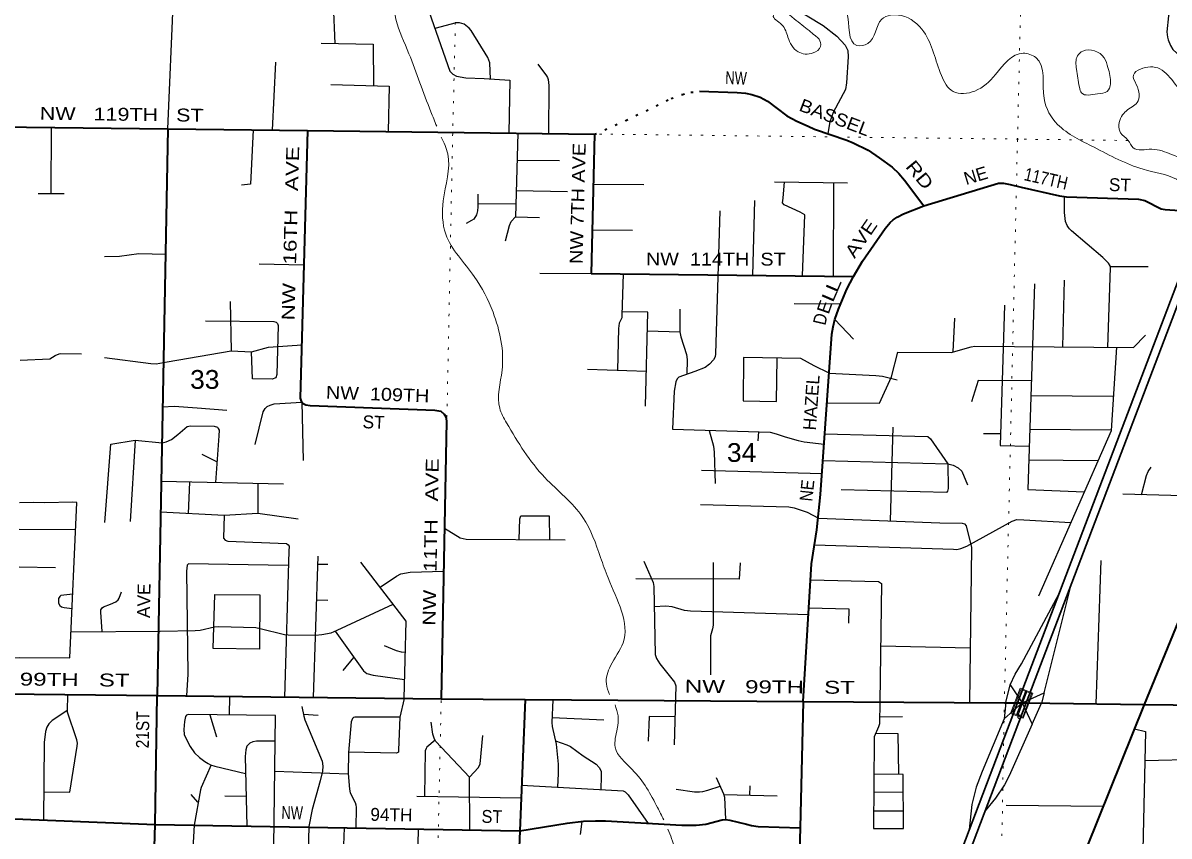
# Model space of a CAD drawing. Header units: feet. Extents: x -481249 to -254670, y -730376 to -544252.
# Drawn here: x -434086 to -423405, y -658636 to -651058 of the extents above; entities that cross this region are included whole.
import ezdxf
from ezdxf.enums import TextEntityAlignment as Align

# ---------------------------------------------------------------- set-up
doc = ezdxf.new("R2010")
doc.units = ezdxf.units.FT
doc.header["$LTSCALE"] = 70
doc.header["$PDMODE"] = 32
doc.header["$PDSIZE"] = 35
doc.linetypes.add('DOTTED', pattern=[1.5, 0.3, -1.2])
for name, color, linetype, lineweight in [('18', 7, 'Continuous', 35), ('19', 7, 'Continuous', 25), ('26', 7, 'Continuous', 40), ('27', 7, 'Continuous', 13), ('29', 7, 'Continuous', 25), ('39', 7, 'Continuous', 13), ('53', 7, 'DOTTED', 40), ('55', 7, 'Continuous', 13), ('6', 7, 'DOTTED', 25), ('7', 7, 'DOTTED', 13)]:
    doc.layers.add(name, color=color, linetype=linetype, lineweight=lineweight)

msp = doc.modelspace()

# ---------------------------------------------------------------- linework, layer by layer
at = {"layer": '18'}
for p, q in [((-423076.45, -652815.66), (-424817.05, -657394.75)), ((-422996.88, -652817.4), (-424737.17, -657395.67))]:
    msp.add_line(p, q, dxfattribs=at)
for points in [[(-424817.05, -657394.75), (-425463.98, -659096.66), (-425532.12, -659330.72), (-425588.61, -659533.25), (-425649.81, -659812.3), (-425673.34, -659946.53), (-425689.82, -660059.57), (-425706.3, -660230.32), (-425722.68, -660466.69), (-425750.18, -662648.17)], [(-424737.17, -657395.67), (-425392.81, -659120.5), (-425459.99, -659351.28), (-425515.8, -659551.37), (-425576.21, -659826.81), (-425599.28, -659958.42), (-425615.34, -660068.59), (-425631.55, -660236.52), (-425647.71, -660469.76), (-425675.2, -662650.25)]]:
    msp.add_lwpolyline(points, dxfattribs=at)
at = {"layer": '19'}
msp.add_line((-424569.91, -657300.44), (-424314.46, -656283.64), dxfattribs=at)
for points in [[(-424884.18, -657228.01), (-424839.45, -657127.91), (-424780.61, -657030.18), (-424432, -656381.76)], [(-424926.56, -657390.53), (-424884.18, -657228.01), (-424774.73, -657395.53)], [(-424774.73, -657395.53), (-424569.91, -657300.44), (-424594.64, -657397.59)], [(-424926.56, -657390.53), (-424941.87, -657543.91), (-424774.73, -657395.53)], [(-424774.73, -657395.53), (-424681.14, -657591.9), (-424594.64, -657397.59)], [(-424941.87, -657543.91), (-425145.49, -658034.97), (-425201.98, -658181), (-425242, -658342.04), (-425266.12, -658576.14)], [(-424681.14, -657591.9), (-424893.61, -658073.55), (-424938.34, -658158.34), (-425020.73, -658283.16), (-425118.94, -658400.03)]]:
    msp.add_lwpolyline(points, dxfattribs=at)
at = {"layer": '26'}
for p, q in [((-432735.37, -652045.45), (-432834.79, -657326.52)), ((-428759.32, -652096.09), (-428791.18, -653394.96)), ((-421775.79, -652853.19), (-423635.76, -657408.34)), ((-428791.18, -653394.96), (-426346.4, -653420.98)), ((-432853.84, -658527.46), (-432834.79, -657326.52)), ((-426813.37, -657380.97), (-426843.13, -658560.11)), ((-424737.17, -657395.67), (-423635.76, -657408.34)), ((-432853.84, -658527.46), (-429455.06, -658588.42))]:
    msp.add_line(p, q, dxfattribs=at)
for points in [[(-427781.26, -651694.01), (-427429.25, -651707.47), (-427351.57, -651713.36), (-427292.72, -651726.31), (-427214.06, -651750.4), (-427146.76, -651787.55), (-426968, -651923.06), (-426873.69, -651974.8), (-426767.76, -652021.9), (-426709.44, -652047.89), (-426407.58, -652151.44), (-426348.94, -652175.88), (-426209.84, -652243.3), (-426106.52, -652314.52), (-425986.19, -652402.27), (-425924.16, -652460.48), (-425870.84, -652522.39), (-425689.5, -652762.91)], [(-436691.91, -651975.39), (-435371.28, -652013.67), (-432735.37, -652045.45)], [(-432735.37, -652045.45), (-431432.97, -652060.47), (-428759.32, -652096.09)], [(-431432.97, -652060.47), (-431500.89, -654553.69), (-431493.91, -654582.28), (-431472.72, -654604.66), (-431449.18, -654617.62), (-431409.69, -654624.67), (-430248.47, -654665.9), (-430191.96, -654676.5), (-430159.01, -654703.59), (-430144.88, -654730.68), (-430137.67, -654768.98), (-430187.55, -657356.86)], [(-425689.5, -652762.91), (-424995.47, -652552.93), (-424972.68, -652551.08), (-424946.78, -652551.08), (-424885.56, -652565.22), (-424783.93, -652589.3), (-424426.44, -652671.22), (-424361.05, -652680.02), (-423689.5, -652700.66), (-423629.65, -652712.29), (-423477.59, -652790.17), (-423442.64, -652798.34), (-423218.6, -652812.56), (-423076.45, -652815.66)], [(-426346.4, -653420.98), (-426260.56, -653277.79), (-426049.65, -652972.67), (-426003.93, -652919.73), (-425975.68, -652893.82), (-425938, -652867.91), (-425880.24, -652836.69), (-425689.5, -652762.91)], [(-426813.37, -657380.97), (-426737.19, -656100.5), (-426685.76, -655781.33), (-426652.22, -655451.96), (-426548.14, -653960.27), (-426536.04, -653891.44), (-426519.55, -653820.77), (-426486.59, -653726.54), (-426406.54, -653540.45), (-426346.4, -653420.98)], [(-435269.42, -657135.26), (-435196.61, -657142.75), (-435127.07, -657178.57), (-435056.49, -657240.99), (-434941.94, -657283.97), (-434843.76, -657304.44), (-432834.79, -657326.52)], [(-432834.79, -657326.52), (-430187.55, -657356.86), (-429406.4, -657361.97), (-426813.37, -657380.97)], [(-429406.4, -657361.97), (-429455.06, -658588.42), (-429612.08, -662547.01)], [(-426813.37, -657380.97), (-424938.24, -657393.36), (-424817.05, -657394.75), (-424737.17, -657395.67)], [(-423635.76, -657408.34), (-424601.99, -659811.88), (-424640.7, -659925.53), (-424659.46, -660001.97)], [(-423635.76, -657408.34), (-420942.44, -657442.19), (-415827.68, -657485.04)], [(-435194.51, -658624.85), (-434896.26, -658619.8), (-434829.5, -658611.27), (-434782.63, -658597.06), (-434713.03, -658567.22), (-434659.06, -658541.64), (-434572.41, -658501.85), (-434514.18, -658484.79), (-434451.68, -658474.84), (-434323.72, -658470.47), (-432853.84, -658527.46)], [(-432550.42, -662491.32), (-432530.84, -662377.37), (-432582.41, -662321.54), (-433171.99, -661365.92), (-433191.32, -661313.41), (-433195.53, -661285.83), (-433193.18, -661255.21), (-433165.41, -661135.83), (-433150.79, -661082.07), (-433122.54, -661009.04), (-433087.23, -660936.02), (-433052.79, -660889.3), (-433004.82, -660841.8), (-432804.83, -660700.25), (-432762.32, -660653.35), (-432750.55, -660620.37), (-432757.66, -660590.87), (-432845.68, -660410.01), (-432884.75, -660311.79), (-432896.52, -660271.74), (-432903.48, -660207.51), (-432853.84, -658527.46)], [(-429455.06, -658588.42), (-429014.5, -658514.86), (-428862.94, -658497.73), (-428748.36, -658493.89), (-428658.11, -658495.38), (-427945.08, -658534.97), (-427812.89, -658534.24), (-427721.05, -658525.51), (-427568.65, -658483.27), (-427537.43, -658480.07), (-427497.4, -658487.13), (-427343.16, -658523.8), (-427294.93, -658538.95), (-427235.45, -658547), (-426843.13, -658560.11)], [(-426843.13, -658560.11), (-426910.39, -661010.18), (-426939.48, -662615.27)]]:
    msp.add_lwpolyline(points, dxfattribs=at)
at = {"layer": '29'}
for p, q in [((-432735.37, -652045.45), (-432678.94, -650705.26)), ((-431731.01, -651423.46), (-431764.26, -652056.65)), ((-433822.25, -652032.35), (-433824.71, -652648.88)), ((-429474.85, -652086.56), (-429495.34, -652865.7)), ((-429085.83, -652342.74), (-429481.52, -652340.23)), ((-428770.75, -652562.3), (-428298.39, -652564.67)), ((-427080.62, -652539.31), (-426400.97, -652549.35)), ((-426530.91, -652547.43), (-426534.3, -653418.98)), ((-433942.38, -652648.88), (-433702.26, -652648.88)), ((-429009.33, -652631.8), (-429488.93, -652621.9)), ((-429492.24, -652747.81), (-429845.94, -652744.75)), ((-427269.63, -652714.23), (-427287.83, -653410.96)), ((-428781.14, -652985.7), (-428404.32, -652989.82)), ((-431883.27, -653304.31), (-431467.1, -653313.4)), ((-423952.78, -653328.97), (-423600.31, -653328.15)), ((-429269.07, -653389.87), (-428791.18, -653394.96)), ((-424383.5, -653456.75), (-424398.01, -654077.23)), ((-432154.42, -653653.44), (-432143.94, -654114.74)), ((-426466.07, -653678.84), (-426897.69, -653675.25)), ((-426520, -653822.69), (-426346.69, -654004.52)), ((-425405.18, -653810.07), (-425418.46, -654124.08)), ((-428265.95, -653926.73), (-427965.41, -653936.48)), ((-428822.88, -654284.24), (-428276.02, -654302.28)), ((-431485.86, -654592.08), (-431473.21, -655137.56)), ((-423921.19, -654539.11), (-424693.85, -654534.71)), ((-425978.41, -654825.25), (-426002.91, -655699.19)), ((-433040.63, -654947.94), (-433084.79, -655704.87)), ((-427232.14, -654870.05), (-427237.86, -654952.44)), ((-424974.7, -654887.21), (-425134.63, -654887.58)), ((-423942.54, -654853.1), (-424704.1, -654848.46)), ((-432278.12, -655147.65), (-432416.26, -655078.92)), ((-424067.08, -655138.54), (-424713.38, -655132.19)), ((-427762.83, -655225.67), (-426638.58, -655256.46)), ((-431657.7, -655357.58), (-432797.21, -655330.28)), ((-432532.57, -655336.62), (-432544.27, -655629.08)), ((-431895.41, -655351.89), (-431896.34, -655626.4)), ((-422846.27, -655474.85), (-423836.17, -655450.62)), ((-434120.08, -655777.07), (-433594.11, -655778.69)), ((-431338.87, -656028.41), (-431381.36, -657343.18)), ((-431243.38, -656106.61), (-431341.33, -656104.54)), ((-424041.76, -656069.07), (-424085.92, -657403.16)), ((-433781.12, -656136.67), (-434121.83, -656130.69)), ((-431243.38, -656441.08), (-431352.09, -656437.61)), ((-426091.79, -656863.37), (-425257.41, -656880.68)), ((-431102.46, -657094.28), (-431000.61, -656970.45)), ((-433671.49, -657317.06), (-433673.69, -657472.85)), ((-432160.7, -657334.25), (-432162.55, -657506.7)), ((-432343.19, -657504.96), (-432282.74, -657712.43)), ((-431332.91, -657513.35), (-431470.09, -657501.99)), ((-429154.95, -657530.17), (-428672.21, -657551.47)), ((-426101.95, -657524.01), (-425890.15, -657522.81)), ((-431739.21, -658030.23), (-431054.86, -658055.73)), ((-429919.65, -658570.06), (-429923.58, -658086.89)), ((-432455.24, -658320.02), (-432518.44, -658247.36)), ((-432005.81, -658266.79), (-432204.37, -658265.03)), ((-430413.31, -658263.2), (-429442.75, -658278.04)), ((-427553.21, -658249.43), (-427058.42, -658261.22)), ((-427312.49, -658255.17), (-427309.31, -658166.45)), ((-426156.27, -658225.43), (-425881.28, -658222.25)), ((-424018.97, -658361.59), (-424922.11, -658351.36)), ((-426157.42, -658399.31), (-425879.76, -658401.51)), ((-428878.46, -658499.48), (-428891.68, -658620.17))]:
    msp.add_line(p, q, dxfattribs=at)
for points in [[(-428469.26, -650419.18), (-428154.78, -650569.61), (-428089.27, -650593.36), (-428006.48, -650609.65), (-427691.82, -650631.83), (-427636.88, -650640.27), (-427561.55, -650654.4), (-427436.78, -650689.73), (-427341.04, -650733.73), (-426984.79, -650889.95), (-426777.63, -650991.23), (-426626.97, -651083.09), (-426502.17, -651182.9), (-426422.16, -651266.81), (-426398.62, -651315.1), (-426396.27, -651373.95), (-426410.39, -651616.59), (-426419.56, -651679.46), (-426533.84, -651894), (-426566.77, -651981.56), (-426585.74, -652090.32)], [(-431835.59, -650529.02), (-431459.88, -650569.18), (-431386.88, -650659.94), (-431362.27, -650680.33), (-431299.44, -650708.89), (-431246.91, -650741.57), (-431209.36, -650779.96), (-431201.01, -650796.33), (-431195.12, -650819.3), (-431193.36, -650883.96), (-431178.63, -651249.31)], [(-430409.05, -650645.03), (-430108.47, -651507.78), (-430079.27, -651537.11), (-430043.96, -651553.6), (-429957.18, -651569.45), (-429787.32, -651577.37), (-429547.56, -651592.07), (-429558.84, -652085.44)], [(-422719.83, -650588.69), (-422747.56, -650653.9), (-422761.68, -650666.85), (-422785.57, -650676.54), (-422939.73, -650696.78), (-423241.88, -650719.33), (-423274.86, -650735.15), (-423296.05, -650751.64), (-423342.93, -650820.11), (-423378.44, -650892.96), (-423408.78, -650993.24), (-423425.52, -651142.63), (-423420.81, -651192.1), (-423413.19, -651217.02), (-423392.57, -651269.82), (-423369.03, -651305.15), (-423298.91, -651372.19), (-422987.6, -651611.54), (-422921.97, -651644.26)], [(-429726.9, -651581.07), (-429735.57, -651431.12), (-429753.2, -651379.91), (-429907.42, -651129.62), (-429928.21, -651108.13), (-429973.34, -651070.74), (-430015.71, -651058.96), (-430049.64, -651058.79), (-430246.67, -651111.11)], [(-431305.24, -651246.42), (-430823.17, -651257.41), (-430819.35, -651644.92)], [(-429286.04, -651443.15), (-429205.25, -651551.98), (-429196.49, -651568.32), (-429189.42, -651586.58), (-429186.2, -651640.13), (-429188.94, -652090.37)], [(-431217.45, -651633.12), (-430671.8, -651649.29), (-430682.73, -652070.47)], [(-431939.83, -652054.62), (-431965.23, -652561.94), (-432047.28, -652569.01)], [(-426820.53, -653415.93), (-426798.05, -652848.28), (-426841.75, -652821.8), (-426990.97, -652754.16), (-427008.33, -652735.43), (-427000.28, -652690.11), (-426989.01, -652540.66)], [(-429845.04, -652653), (-429846.2, -652771.8), (-429849.75, -652810.81), (-429859.16, -652846.14), (-429883.44, -652887.29), (-429903.89, -652900.32), (-429955.84, -652926.44)], [(-423973.9, -654080.31), (-423950.34, -653342.18), (-423953.87, -653323.08), (-423970.35, -653298.34), (-424023.25, -653243.42), (-424312.88, -652996.26), (-424332.89, -652978), (-424342.3, -652966.23), (-424355.25, -652946.8), (-424369.38, -652909.11), (-424380.6, -652823.69), (-424380.59, -652679.42)], [(-427591.37, -652809.32), (-427631.74, -654141.85), (-427634.53, -654169.28), (-427648.66, -654197.54), (-427688.77, -654239.13), (-427728.7, -654270.56), (-427823.47, -654307.55), (-427973.98, -654359.81), (-427990, -654374.2), (-428001.77, -654402.46), (-428015.39, -654491.24), (-428033.2, -654844.77), (-427121.33, -654873.55), (-427065.99, -654887.7), (-426982.33, -654916.62), (-426860.03, -654948.92), (-426804.86, -654960.6), (-426619.58, -654984.1)], [(-429589.71, -653088.46), (-429552.17, -652945), (-429534.29, -652909.74), (-429495.34, -652865.7), (-429270.63, -652872.05)], [(-433326.05, -653236.01), (-433186.05, -653231.6), (-433005.83, -653205.66), (-432757.34, -653212.73)], [(-428490.97, -653398.15), (-428503.54, -653780.25), (-428505.55, -653807.72), (-428529.09, -653857.18), (-428534.89, -653905.79), (-428545.2, -654293.4)], [(-424659.7, -653490.03), (-424722.39, -655407.86), (-424194.77, -655429.47)], [(-428284.8, -654630.08), (-428261.35, -653755.01), (-428502.58, -653751.09)], [(-427963.12, -653724.41), (-427965.43, -653938.22), (-427954.69, -653984.37), (-427901.7, -654146.79), (-427895.83, -654196.36), (-427900.03, -654334.13)], [(-424939.75, -653688.7), (-424977.85, -654995.28), (-424709.17, -655003.46)], [(-432382.77, -653834.81), (-431747.16, -653839.52), (-431725.17, -653845.69), (-431714.2, -653858.37), (-431705.52, -653877.89), (-431718.91, -654334.16), (-431728.78, -654365.25), (-431762.89, -654376.86), (-431947.26, -654376.56), (-431954.09, -654122.88)], [(-426592.59, -654597.28), (-426103.23, -654602.82), (-425992.61, -654356.26), (-425932.15, -654127.12), (-425436.34, -654128.74), (-425247.46, -654076.23), (-425215.79, -654071.28), (-423736.4, -654082.04), (-423625.22, -653969.38)], [(-433324.19, -654175.32), (-432894.95, -654232.14), (-432844.17, -654235.23), (-432740.83, -654215.9), (-432143.94, -654114.74), (-431954.09, -654122.88), (-431797.68, -654080.69), (-431487.41, -654059.02)], [(-424619.1, -656396.28), (-423942.68, -654855.11), (-423890.04, -654080.92)], [(-434112.24, -654200.14), (-433836.15, -654187.51), (-433783.83, -654156.12), (-433748.16, -654141.61), (-433731.66, -654138.73), (-433539.77, -654142.9)], [(-426573.39, -654322.14), (-426711.26, -654254.2), (-426836.48, -654186.94), (-427370.87, -654177.52), (-427374.56, -654580.43), (-427062.48, -654585.01), (-427058.39, -654183.03)], [(-426573.39, -654322.14), (-426136.41, -654342.64), (-426076.1, -654350.64), (-425938.93, -654384.85)], [(-424689.21, -654392.96), (-425183.24, -654389.41), (-425247.39, -654590.53)], [(-432784.15, -654636.72), (-432675.32, -654630.32), (-432461.57, -654646.73), (-432185.89, -654667.84)], [(-431921.42, -654986.6), (-431846.04, -654683.94), (-431829.56, -654650.96), (-431808.37, -654632.12), (-431782.47, -654620.34), (-431744.81, -654608.56), (-431485.86, -654592.08)], [(-433320.81, -655714.19), (-433266.96, -654985.35), (-433040.63, -654947.94), (-432786.96, -654970.8), (-432750.01, -654960.69), (-432700.57, -654939.5), (-432642.19, -654894.5), (-432555.41, -654819.54), (-432524.02, -654812.3), (-432302.73, -654814.66), (-432273.56, -654824.73), (-432265.06, -654838.21), (-432258, -654854.7), (-432260.45, -654906.82), (-432292.41, -655342.37)], [(-427689.17, -654855.63), (-427651.01, -655000.98), (-427645.12, -655058.43), (-427634.78, -655348.9)], [(-426615.19, -654888.86), (-425652.74, -654913.69), (-425626.47, -654933.61), (-425466.39, -655166.8), (-425464.03, -655397.63), (-425471.09, -655421.18), (-425478.41, -655433.27), (-426461.81, -655408.15)], [(-426630.09, -655134.72), (-425466.39, -655166.8), (-425416.95, -655178.57), (-425369.87, -655204.48), (-425336.32, -655235.03), (-425283.7, -655361.53)], [(-423662.01, -655454.88), (-423615.34, -655276.5), (-423598.41, -655237.45), (-423570.52, -655199.07)], [(-434410.49, -657012.64), (-434400.24, -656563), (-434987.35, -656556.66), (-434998.19, -656560.65), (-435000.28, -656828.31), (-434708.63, -656921.03), (-434685.09, -656935.16), (-434657.8, -656958.09), (-434582.63, -657032.89), (-434388.44, -657009.11), (-434176.6, -656975.2), (-434120.13, -656972.17), (-433648.3, -656973.52), (-433582.71, -655527.36), (-433624.64, -655522.89), (-433880.66, -655531.98), (-433988.28, -655528.97), (-434118.86, -655531.35)], [(-427772.87, -655547.18), (-426949.36, -655566.5), (-426898.87, -655576.63), (-426778.81, -655616.67), (-426670.52, -655674.38)], [(-432802.58, -655615.36), (-432210.46, -655646.82), (-431896.34, -655626.4), (-431521.05, -655680.61)], [(-432210.46, -655646.82), (-432217.98, -655860.47), (-432201.5, -655876.96), (-432175.61, -655886.38), (-431629.49, -655909.21), (-431615.33, -655921.71), (-431605.91, -655935.84), (-431606.27, -655981.41), (-431649.14, -657340.11)], [(-429459.8, -655872.6), (-429455.43, -655679.11), (-429445.44, -655652.15), (-429181.52, -655651.14), (-429177.45, -655873.96)], [(-426709.26, -655920.95), (-425414.16, -655963.6), (-425382.83, -655964.11), (-425345.16, -655957.05), (-425287.87, -655933.05), (-424867.5, -655699.99), (-424822.55, -655686.17), (-424759.42, -655689.23), (-424318.98, -655712.48)], [(-426670.52, -655674.38), (-425541.45, -655716.34), (-425331.56, -655720.72), (-425312.2, -655726.21), (-425295.72, -655743.87), (-425246.02, -655945.52), (-425263.63, -657391.21)], [(-430156.91, -655767.42), (-430011, -655858.12), (-429953.63, -655870.23), (-429033.98, -655874.65)], [(-431613.72, -656115.23), (-432543.23, -656098.71), (-432554.62, -656110.14), (-432559.97, -656168.46), (-432550.34, -657127.85), (-432562.49, -657329.64)], [(-430533.65, -657352.89), (-430515.68, -656633.28), (-430937.59, -656082.91)], [(-427400.87, -656090.99), (-427410.5, -656242.76), (-428374.15, -656239.85)], [(-428298.37, -656072.83), (-428212.55, -656271.65), (-428205.41, -656310.36), (-428193.64, -656942.79), (-428182.22, -656981.46), (-428148.78, -657031.8), (-428012.65, -657201.21), (-428000.6, -657237.22), (-428016.97, -657786.72)], [(-427652.75, -656088.14), (-427652.2, -656670.74), (-427659.4, -656703.59), (-427678.12, -656771.33), (-427678.09, -657132.41)], [(-430757.57, -656317.74), (-430604.24, -656212.62), (-430562.91, -656193.08), (-430476.78, -656178.06), (-430164.59, -656165.81)], [(-426745.96, -656247.85), (-426112.61, -656263.24), (-426083.37, -656281.77), (-426099.34, -657385.69)], [(-433621.48, -656382.23), (-433731.66, -656392.82), (-433742.11, -656402.89), (-433752.85, -656422.26), (-433754.49, -656438.72), (-433752.85, -656464.66), (-433741.02, -656486.84), (-433725.77, -656498.81), (-433701.25, -656507.27), (-433627.57, -656516.54)], [(-433347.85, -656730.25), (-433359.82, -656549.11), (-433359.71, -656527.08), (-433347.39, -656509.28), (-433336.17, -656499.99), (-433271.04, -656474.17), (-433220.82, -656451.71), (-433198.62, -656433.03), (-433190.21, -656417.55), (-433165.83, -656359.45)], [(-433635.7, -656731.85), (-432805.93, -656727.25), (-432481.97, -656720.93), (-432433.39, -656718.44), (-432300.38, -656686.64), (-432259.61, -656681.48), (-431915.48, -656691.35), (-431875.96, -656701.81), (-431646.63, -656756.37), (-431615.33, -656760.84), (-431359.91, -656763.19), (-431301.06, -656756.12), (-431213.95, -656741.99), (-431158.38, -656717.93), (-430636.33, -656475.89)], [(-426765.35, -656573.77), (-427864.07, -656541.19), (-427921.46, -656532.75), (-428035.92, -656498.79), (-428094.97, -656492.82), (-428201.87, -656500.32)], [(-426761.42, -656507.82), (-426389.82, -656518.12), (-426392.75, -656651.89)], [(-431175.45, -656725.84), (-430910.55, -657096.45), (-430879.67, -657119.46), (-430823.02, -657137.41), (-430529.28, -657178.02)], [(-430718.05, -656858.81), (-430608.59, -656906.02), (-430561.86, -656919.25), (-430522.93, -656923.72)], [(-430533.65, -657352.89), (-430573.32, -657527.95), (-430584.64, -657835.58), (-430587.05, -657853.99), (-430602.93, -657863.36), (-431052.7, -657855.2)], [(-429148.25, -657365.47), (-429156.84, -657576.63), (-429152.75, -657615.98), (-429116.51, -657778.27), (-429098.55, -657966.33), (-429098, -658052.32), (-429104.35, -658180.75)], [(-426099.34, -657385.69), (-426103.2, -657589.93), (-426111.77, -657616.44), (-426151.46, -657712.42), (-426153.01, -657731.88), (-426158.52, -658566.27), (-425878.38, -658563.92), (-425882.65, -658060.7), (-426155.18, -658059.85)], [(-433675.64, -657468.83), (-433812.93, -657558.73), (-433844.9, -657590.82), (-433862.36, -657619.98), (-433876.49, -657662.37), (-433888.76, -657764.2), (-433894.58, -658487.11)], [(-433892.46, -658223.8), (-433647.83, -658226.58), (-433579.87, -657798.99), (-433577.52, -657770.72), (-433582.6, -657739.68), (-433673.69, -657472.85)], [(-431723.18, -659847.38), (-431694.92, -658822.25), (-431701.75, -658803.85), (-431738.24, -658757.92), (-431742.95, -658747.32), (-431747.93, -658731.72), (-431732.75, -657510.82), (-432545.72, -657503.02), (-432559.85, -657508.91), (-432570.44, -657523.04), (-432581.07, -657567.16), (-432584.56, -657643.17), (-432582.21, -657690.28), (-432574.63, -657711.13), (-432525.72, -657802.76), (-432485.69, -657860.47), (-432438.76, -657904.52), (-432391.53, -657940.56), (-432359.75, -657960.58), (-432338.56, -657971.18), (-432295.67, -657984.08), (-432010.97, -658052.06)], [(-431485.93, -657427.68), (-431466.35, -657519.51), (-431457.28, -657551.91), (-431297.52, -657939.43), (-431292.15, -657985.31), (-431294.51, -658030.06), (-431315.48, -658121.09), (-431390.34, -658388.04), (-431422.03, -658545.56), (-431473.44, -660581.04), (-430738.33, -660589.75)], [(-430573.32, -657527.95), (-430993.17, -657527.19), (-431003.74, -657529.52), (-431015.51, -657541.3), (-431027.65, -657572.76), (-431052.71, -657856.26), (-431054.84, -658054.09), (-431042.58, -658197.3), (-431034.79, -658234.18), (-430988.44, -658322.15), (-430982, -658344.7), (-430981.37, -658369.26), (-430982.13, -658561.03)], [(-429923.58, -658086.89), (-430237.87, -657753.58), (-430251.59, -657733.86), (-430267.14, -657687.3), (-430279.93, -657575.24)], [(-428009.17, -657525), (-428250.04, -657522.28), (-428260.5, -657749.99)], [(-429923.58, -658086.89), (-429838.62, -657995.92), (-429823.13, -657962.34), (-429799.42, -657698.59)], [(-426137.29, -657678.16), (-425932.52, -657680.63), (-425926.3, -658060.56)], [(-423727.87, -657637.47), (-423623.11, -657662.61), (-423678.51, -660007.75)], [(-431735.75, -657752.5), (-431908.92, -657752.12), (-431943.33, -657756.25), (-431971.31, -657770.96), (-431997.76, -657797.6), (-432007.8, -657832.21), (-432014.78, -657893.33), (-431999.18, -658542.79)], [(-430245.41, -657742.75), (-430320.42, -657806.6), (-430329.28, -657821.01), (-430336.34, -657842.21), (-430343.35, -658264.27)], [(-429123.14, -657748.57), (-429015.62, -657786.21), (-428982.81, -657801.76), (-428865.79, -657889.02), (-428744.94, -657965.19), (-428717.01, -657996.63), (-428697.86, -658031.13), (-428695.9, -658078.8), (-428701.27, -658202.08)], [(-423629.44, -657930.75), (-423124.03, -657918.07), (-423034.1, -657921.08), (-422820.22, -657925.51)], [(-432331.22, -657973.39), (-432424.49, -658183.76), (-432432.02, -658206.37), (-432489.56, -658535.47), (-432533.78, -659298.39), (-432526.2, -659325.74), (-432504.27, -659342.69), (-431711.06, -659407.64)], [(-427624.37, -658088.94), (-427556.3, -658242.47), (-427548.07, -658274.26), (-427537.43, -658480.07)], [(-429438.18, -658163.09), (-428543.37, -658210.43), (-428493.09, -658214.81), (-428471.91, -658224.23), (-428443.85, -658251.53), (-428257.69, -658517.61)], [(-427999.43, -658198.61), (-427827.74, -658222.53), (-427781.09, -658223.63), (-427750.49, -658220.1), (-427701.63, -658207.97), (-427588.46, -658169.94)], [(-432626.61, -659563.13), (-432631.63, -659842.86), (-430428.49, -659853.82), (-430400.8, -658571.46)], [(-431093.01, -658559.04), (-431106.64, -658962.81), (-430760.78, -659150.59), (-430566.51, -659304.68), (-430525.53, -659324.56), (-430417.93, -659364.73)]]:
    msp.add_lwpolyline(points, dxfattribs=at)
msp.add_lwpolyline([(-432306.26, -656687.23), (-432298.38, -656383.27), (-431876.57, -656388.04), (-431882.52, -656893.33), (-432311.81, -656886.73)], close=True, dxfattribs=at)
at = {"layer": '39'}
for points in [[(-433903.58, -663026.04), (-433808.18, -663079.08), (-433902.83, -663141.96), (-434077.7, -663227.91), (-434197.13, -663364.45), (-434168.27, -663468.7), (-433852.1, -663628.16), (-433483.3, -663728.27), (-433262.29, -663812.71), (-433048.86, -663859.09), (-432993.96, -663773.78), (-432988.13, -663603.97), (-433171.39, -663356.08), (-433152.73, -663294.34), (-433056.1, -663233.48), (-433035.08, -663137.79), (-433074.56, -663091.38), (-433132.97, -663130.69), (-433175.44, -663176.17), (-433248.93, -663131.37), (-433295.55, -663004.94), (-433260.34, -662891.43), (-433247.2, -662785.66), (-433381.6, -662456.38), (-433562.58, -662182.54), (-433913.95, -661579.02), (-434030.56, -661453.79), (-434098.35, -661251.17), (-434162.12, -661046.61), (-434210.97, -660942.13), (-434510.99, -660583.01), (-434896.56, -660184.94), (-435030.57, -660189.42), (-435408.48, -660193.13), (-435727.79, -659953.69), (-436861.78, -658136.22), (-438275.21, -655720.04), (-439085.3, -654271.96), (-439115.41, -654097.75), (-439207.06, -653882.87), (-439633.69, -653398.41), (-439985.42, -652828.85), (-440277.17, -652074.12), (-440189.11, -651695.4), (-440231.85, -651395.15), (-440422.12, -651055.25), (-441169.9, -649761.76), (-441737.08, -648592.22), (-441770.56, -648360.01), (-441816, -648309.54), (-441858.49, -648171.16), (-441913.71, -648100.59), (-441981.84, -647929.94), (-442090.86, -647656.92), (-442440.54, -646897.53), (-443009.34, -645877.86), (-443336.41, -645246.63), (-443363.62, -644988.52), (-443352.64, -644526.99), (-443707.73, -644083.31), (-443859.06, -643655.91), (-443902.06, -643379.64), (-443711.32, -643120), (-443526.47, -642850.29), (-443489.99, -642804.74), (-443354.65, -642676.37), (-443257.25, -642543.58), (-443154.67, -642486.78), (-443005.19, -642530.44), (-442640.65, -642654.48), (-442464.78, -642660.47), (-442462.26, -642612.53), (-442544.12, -642601.62), (-442637.68, -642564.58), (-442569.44, -642539.38), (-442391.41, -642531.4), (-442182.92, -642479.8), (-441994.1, -642398), (-441903.62, -642351.06), (-441722.25, -642403.08), (-441542.25, -642582.98), (-441477.17, -642851.52), (-441251.89, -643281.74), (-441243.26, -643407.75), (-441190.62, -643532.25), (-441100.11, -643667.17), (-441012.58, -643708.13), (-440978.25, -643676.54), (-440997.55, -643612.37), (-441007.14, -643574.3), (-440953.2, -643578.9)], [(-431427.26, -649905.72), (-431443.01, -650117.71), (-431368.96, -650296.42), (-431012.89, -650464.32), (-430682.13, -650753.85), (-430609.08, -651024.48), (-430488.59, -651345.6), (-430284.49, -651885.5), (-430229.34, -652020.88)], [(-419932.55, -651754.91), (-419978.6, -651946.24), (-420071.44, -652027.13), (-420264.47, -651943.01), (-420539.39, -651851.96), (-420667.9, -651902.47), (-420817.63, -651882.78), (-421119.51, -651695.51), (-421475.09, -651667.5), (-422217.65, -651743.02), (-422383.71, -651938.99), (-422303.87, -652135.75), (-421993, -652231.2), (-421894.23, -652342.24), (-421967.08, -652423.35), (-422051.8, -652492.34), (-422117.56, -652657.47), (-422281.32, -652763.45), (-422531.8, -652692.74), (-422849.82, -652687.19), (-423047.55, -652697.79), (-423210.59, -652601.12), (-423335.62, -652515.77), (-423646.51, -652422.32), (-424102.14, -652217.31), (-424443.72, -652003.6), (-424569.07, -651762.36), (-424644.94, -651381.79), (-424764.45, -651340.47), (-425022.51, -651539.39), (-425214.11, -651693.11), (-425418.08, -651696.79), (-425526.43, -651547.68), (-425690, -651142.13), (-425900.28, -650989.86), (-426082.59, -651023.77), (-426210.99, -651250.15), (-426313.16, -651268.97), (-426407.79, -650960.13), (-426623, -650707.89), (-426880.57, -650491.13), (-427052.92, -650529.15), (-427308.33, -650482.29), (-427494.86, -650352.28), (-427720.24, -650301.76), (-427891.78, -650449.71), (-428094.32, -650505.37), (-428203.3, -650414.2), (-428376.67, -650176.42), (-428489.11, -650177.52)], [(-426760.11, -651128.3), (-426898.88, -651018.81), (-427070.13, -650954.92), (-427092.45, -650984.64), (-427013.45, -651075.47), (-426956.73, -651192.02), (-426862.22, -651326.99), (-426722.39, -651338.57), (-426653.75, -651277.39), (-426667.01, -651209.29), (-426702.65, -651176.91), (-426760.11, -651128.3)], [(-424268.23, -651489.98), (-424258.9, -651366.18), (-424208.43, -651320.79), (-424009.16, -651383), (-423974.17, -651475.32), (-423951.8, -651625.46), (-423980.57, -651697.08), (-424072.78, -651720.02), (-424220.63, -651710.35), (-424240.06, -651658.17), (-424268.23, -651489.98)], [(-422988.11, -652179.96), (-422944.54, -652032.57), (-422962.76, -651868.49), (-423028.53, -651849.75), (-423217.61, -651769.67), (-423348.04, -651628.3), (-423490.46, -651486.8), (-423672.42, -651488.73), (-423736.99, -651543.96), (-423709.96, -651632.2), (-423701.77, -651800.16), (-423750.18, -651839.58), (-423847.13, -651930.42), (-423856.77, -652082.19), (-423787.53, -652150.92), (-423738.31, -652221.43), (-423566.52, -652235.37), (-423383.1, -652283.41), (-423138.07, -652366.12), (-423068.19, -652374.91), (-423033, -652263.39), (-422988.11, -652179.96)], [(-430186.6, -652121.67), (-430126.79, -652278.99), (-430169.49, -652716.17), (-430144.85, -653026.22), (-429879.22, -653422.93), (-429704.86, -653754.65), (-429620.73, -654295.19), (-429642.54, -654648.68), (-429578.04, -654785.31), (-429221.66, -655294.96), (-428867.79, -655666.69), (-428701.88, -656040.28), (-428631.97, -656230.93), (-428492.55, -656836.05), (-428610.82, -657050.55), (-428648.62, -657217.99), (-428620.18, -657316.22)], [(-428567.63, -657413.59), (-428539.89, -657517), (-428547.18, -657636.82), (-428567.02, -657808.47), (-428407.32, -658016.12), (-428171.23, -658370.53), (-428114.55, -658483.72)], [(-428075.98, -658572.79), (-428040.37, -658657.79), (-427964.63, -658864.49), (-427834.5, -659033.84), (-427801.63, -659321.99), (-427536.28, -659744.68), (-427192.11, -660274.18), (-426936.99, -660606.86)]]:
    msp.add_spline(points, degree=3, dxfattribs=at)
at = {"layer": '53'}
msp.add_lwpolyline([(-428759.32, -652096.09), (-428467.99, -651968.02), (-428045.91, -651762.96), (-427940.09, -651723.96), (-427860.05, -651705.12), (-427781.26, -651694.01)], dxfattribs=at)
at = {"layer": '55'}
msp.add_line((-424822.66, -657514.74), (-424733.85, -657281.05), dxfattribs=at)
for points in [[(-424881.09, -657492.53), (-424792.27, -657258.84), (-424675.43, -657303.25), (-424764.24, -657536.94)], [(-424870.77, -657487.89), (-424787.63, -657269.15), (-424744.16, -657285.67), (-424827.29, -657504.42)], [(-424729.21, -657291.36), (-424685.74, -657307.88), (-424768.87, -657526.62), (-424812.34, -657510.1)]]:
    msp.add_lwpolyline(points, close=True, dxfattribs=at)
msp.add_point((-424796.96, -657524.51), dxfattribs=at)
at = {"layer": '6'}
msp.add_lwpolyline([(-436249.95, -657282.1), (-435455.19, -657296.8), (-430187.62, -657358.45), (-424939.76, -657393.89), (-419658.22, -657457.69), (-415827.68, -657485.04)], dxfattribs=at)
at = {"layer": '7'}
for p, q in [((-429406.4, -657361.97), (-429612.08, -662547.01)), ((-426814.91, -657372.66), (-426939.48, -662615.27))]:
    msp.add_line(p, q, dxfattribs=at)
for points in [[(-424496.55, -636635.45), (-424579.52, -641617.94), (-424694.36, -646884.64), (-424817.13, -652145.26), (-424939.76, -657393.89)], [(-430020.39, -649581.82), (-430080.76, -652089.65), (-430187.77, -657372.43), (-430303.42, -662529.21), (-430328.64, -664248.6)], [(-423787.84, -652154.08), (-424807.09, -652141.38), (-430088.63, -652077.57), (-435370.14, -652011.77), (-437209.89, -651972.89)], [(-426877.37, -660001.33), (-424987.26, -659999.68), (-424939.76, -657393.89)]]:
    msp.add_lwpolyline(points, dxfattribs=at)

# ---------------------------------------------------------------- texts
at = {"layer": '27'}
for s, rotation, width, p in [('NW', 357.967, 0.75, (-427541.94, -651627.81)), ('NW   119TH   ST', 359.286, 1.25, (-433929.3, -651960.27)), ('BASSEL', 339.123, 1.1, (-426862.02, -651872.79)), ('NW   16TH   AVE', 88.44, 1.3, (-431554.59, -653831.87)), ('NW 7TH AVE', 88.44, 1.15, (-428871.42, -653306.27)), ('RD', 309.375, 1.25, (-425867.03, -652400.23)), ('117TH', 347.093, 0.85, (-424763.83, -652522.09)), ('AVE', 55.346, 1.2, (-426335.45, -653259.61)), ('NW  114TH  ST', 359.933, 1.15, (-428279.79, -653318.59)), ('NW  109TH', 357.967, 1.15, (-431263.41, -654559.82)), ('NW   11TH   AVE', 88.84, 1.25, (-430241.69, -656676.48)), ('NE', 84.186, 0.9, (-426729.66, -655521.47)), ('NW   99TH   ST', 359.352, 1.4, (-434676.92, -657226.22)), ('NW   99TH   ST', 359.58, 1.4, (-427917.9, -657299.38)), ('21ST', 89.091, 0.9, (-432912.61, -657819.26)), ('NW', 358.972, 0.75, (-431677.4, -658476.43)), ('ST', 358.972, 0.95, (-429813.22, -658511.98))]:
    msp.add_text(s, height=120, rotation=rotation, dxfattribs=dict(at, width=width)).set_placement(p)
for s, rotation, p in [('NE', 16.833, (-425295.68, -652570.18)), ('ST', 358.24, (-423966.92, -652624.37)), ('HAZEL', 86.009, (-426696.43, -654858.13)), ('ST', 357.967, (-430921.85, -654834.72)), ('AVE', 88.921, (-432902.1, -656604.65)), ('94TH', 358.972, (-430848.83, -658493.27))]:
    msp.add_text(s, height=120, rotation=rotation, dxfattribs=at).set_placement(p)
for s, rotation, width, p in [('L', 66.724, 1.35, (-426514.72, -653614.79)), ('L', 66.724, 1.35, (-426476.43, -653524.39)), ('E', 70.721, 1.1, (-426558.66, -653724.85)), ('D', 76.866, 0.9, (-426596.41, -653831.39))]:
    msp.add_text(s, height=120, rotation=rotation, dxfattribs=dict(at, width=width)).set_placement(p, align=Align.CENTER)
at = {"layer": '7', "width": 1.05}
for s, p in [('33', (-432527.62, -654468.12)), ('34', (-427524.76, -655149.11))]:
    msp.add_text(s, height=175, dxfattribs=at).set_placement(p)

doc.saveas('drawing.dxf')
